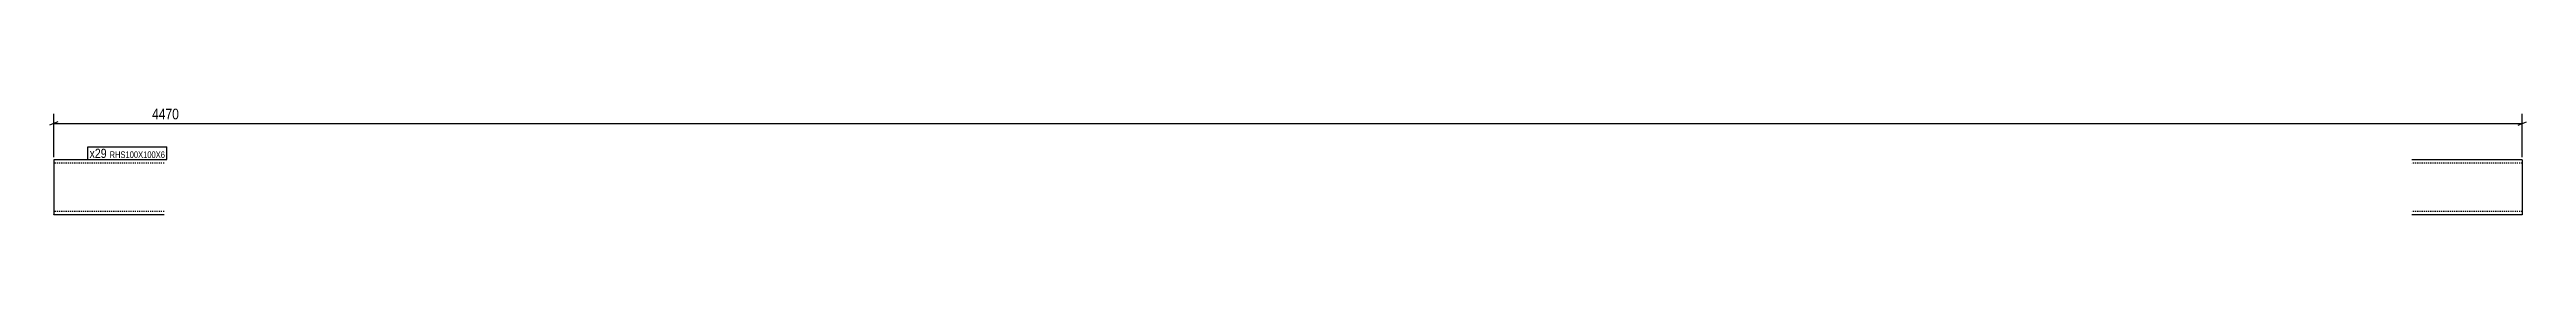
# Model space of a CAD drawing. Header units: millimetres. Extents: x 15 to 4500, y 15 to 213.
import ezdxf

# ---------------------------------------------------------------- set-up
doc = ezdxf.new("R2010")
doc.units = ezdxf.units.MM
doc.linetypes.add('DXK_LINE_DOT2', pattern=[3.9198, 1.9599, -1.9599])
for name, color, linetype in [('MÅLSÆTNING', 7, 'Continuous'), ('STÅL', 7, 'Continuous'), ('TEKST', 7, 'Continuous')]:
    doc.layers.add(name, color=color, linetype=linetype)
doc.styles.add('Arial Narrow', font='ARIALN.TTF', dxfattribs={"height": 0.2})

msp = doc.modelspace()

# ---------------------------------------------------------------- linework, layer by layer
at = {"layer": 'MÅLSÆTNING', "color": 7, "linetype": 'Continuous'}
for p, q in [((30, 184.1), (15, 178.1)), ((22.5, 120), (22.5, 198.8)), ((22.5, 181.1), (4492.5, 181.1)), ((4485, 178.1), (4500, 184.1)), ((4492.5, 120), (4492.5, 198.8))]:
    msp.add_line(p, q, dxfattribs=at)
at = {"layer": 'STÅL', "color": 2, "linetype": 'Continuous'}
for p, q in [((222.5, 115), (22.5, 115)), ((22.5, 115), (22.5, 15.9)), ((4492.5, 115), (4292.5, 115)), ((4492.5, 115), (4492.5, 15)), ((22.5, 15), (22.5, 15.9)), ((222.5, 15), (22.5, 15)), ((4492.5, 15), (4292.5, 15))]:
    msp.add_line(p, q, dxfattribs=at)
at = {"layer": 'STÅL', "color": 7, "linetype": 'DXK_LINE_DOT2'}
for p, q in [((222.5, 109), (22.5, 109)), ((4492.5, 109), (4292.5, 109)), ((22.5, 21), (22.5, 21.5)), ((222.5, 21), (22.5, 21)), ((4492.5, 21), (4292.5, 21)), ((4492.5, 21), (4492.5, 21.5))]:
    msp.add_line(p, q, dxfattribs=at)

# ---------------------------------------------------------------- next in the draw order: wipeouts: each hides what was drawn before it
at = {"color": 0}
for points, layer in [([(4318.4, 184.8), (4318.4, 212.8), (196.6, 212.8), (196.6, 184.8)], 'MÅLSÆTNING'), ([(118.4, 118.5), (118.4, 136), (87.5, 136), (87.5, 118.5)], 'TEKST')]:
    msp.add_wipeout(points, dxfattribs=at).dxf.layer = layer

# ---------------------------------------------------------------- next in the draw order: texts
at = {"layer": 'MÅLSÆTNING', "color": 3, "style": 'Arial Narrow'}
msp.add_text('4470', height=19.09, dxfattribs=at).set_placement((200.6, 188.8))

# ---------------------------------------------------------------- next in the draw order: wipeouts: each hides what was drawn before it
at = {"color": 0}
msp.add_wipeout([(118.4, 118.5), (118.4, 136), (87.5, 136), (87.5, 118.5)], dxfattribs=at).dxf.layer = 'TEKST'

# ---------------------------------------------------------------- next in the draw order: linework, layer by layer
at = {"layer": 'TEKST', "color": 7, "linetype": 'Continuous'}
msp.add_line((84.5, 115.5), (84.5, 139), dxfattribs=at)

# ---------------------------------------------------------------- next in the draw order: wipeouts: each hides what was drawn before it
at = {"color": 0}
msp.add_wipeout([(224.2, 118.5), (224.2, 131), (123.7, 131), (123.7, 118.5)], dxfattribs=at).dxf.layer = 'TEKST'

# ---------------------------------------------------------------- next in the draw order: wipeouts: each hides what was drawn before it
msp.add_wipeout([(224.2, 118.5), (224.2, 131), (123.7, 131), (123.7, 118.5)], dxfattribs=at).dxf.layer = 'TEKST'

# ---------------------------------------------------------------- next in the draw order: linework, layer by layer
at = {"layer": 'TEKST', "color": 7, "linetype": 'Continuous'}
for p, q in [((84.5, 139), (227.2, 139)), ((227.2, 115.5), (227.2, 139)), ((84.5, 115.5), (227.2, 115.5))]:
    msp.add_line(p, q, dxfattribs=at)

# ---------------------------------------------------------------- next in the draw order: texts
at = {"layer": 'TEKST', "color": 3, "style": 'Arial Narrow'}
for s, height, p in [('x29', 16.7, (87.5, 118.5)), ('RHS100X100X6', 11.93, (123.7, 118.5))]:
    msp.add_text(s, height=height, dxfattribs=at).set_placement(p)

doc.saveas('drawing.dxf')
